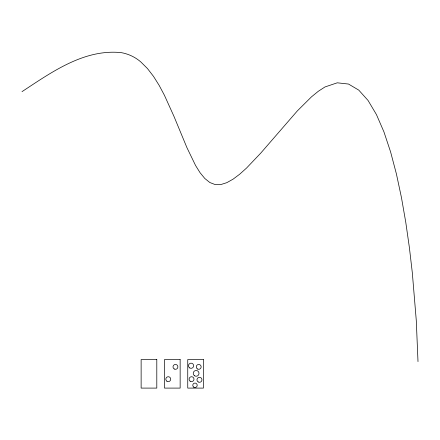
<?xml version="1.0" encoding="UTF-8"?>
<svg xmlns="http://www.w3.org/2000/svg" width="440" height="440" viewBox="0 0 440 440"><rect width="100%" height="100%" fill="white"/><g stroke="black" fill="none" stroke-linecap="round" stroke-linejoin="round"><path stroke-width="0.66" d="M22 91.647C51.458 72.297 84.051 48.824 121.127 52.619A40.678 40.678 0 0 1 140.816 61.941L147.455 68.53L153.555 76.445L159.181 85.426L164.406 95.233L173.927 116.276L186.929 147.648L195.553 165.473L200.063 172.7L204.793 178.464L209.82 182.512L215.21 184.591L220.825 184.564L226.809 182.672L233.112 179.146L239.69 174.207L246.51 168.08L260.689 153.175L297.297 110.952L311.514 96.817L318.362 91.24L324.979 86.961L337.26 82.814L348.507 84.046L358.771 90.118L368.071 100.485L376.453 114.604L383.95 131.923L390.594 151.905L396.424 173.998L401.473 197.665L405.779 222.36L409.382 247.539L412.308 272.652L416.284 320.518L418 361.603M156.799 359.557L141.13 359.557L141.13 388.097L156.799 388.097L156.799 359.557M180.147 359.557L164.478 359.557L164.478 388.097L180.147 388.097L180.147 359.557M203.418 359.557L187.743 359.557L187.743 388.097L203.418 388.097L203.418 359.557M166.887 381.2A2.453 2.453 0 0 0 170.72 379.363A2.453 2.453 0 0 0 167.216 376.965A2.453 2.453 0 0 0 166.887 381.2M174.229 368.984A2.437 2.437 0 0 0 177.887 366.872A2.437 2.437 0 0 0 174.229 364.76A2.437 2.437 0 0 0 174.229 368.984M189.739 367.945A2.58 2.58 0 0 0 193.655 365.794A2.58 2.58 0 0 0 189.833 363.479A2.58 2.58 0 0 0 189.739 367.945M197.494 368.984A2.437 2.437 0 0 0 201.152 366.872A2.437 2.437 0 0 0 197.5 364.76A2.437 2.437 0 0 0 197.494 368.984M194.607 375.82A2.888 2.888 0 0 0 199.007 373.45A2.888 2.888 0 0 0 194.755 370.827A2.888 2.888 0 0 0 194.607 375.82M190.157 381.2A2.453 2.453 0 0 0 193.99 379.363A2.453 2.453 0 0 0 190.487 376.965A2.453 2.453 0 0 0 190.157 381.2M198.198 381.959A2.502 2.502 0 0 0 201.971 379.814A2.502 2.502 0 0 0 198.226 377.625A2.502 2.502 0 0 0 198.198 381.959M193.754 387.118A2.217 2.217 0 0 0 197.203 385.445A2.217 2.217 0 0 0 194.035 383.29A2.217 2.217 0 0 0 193.754 387.118"/></g></svg>
